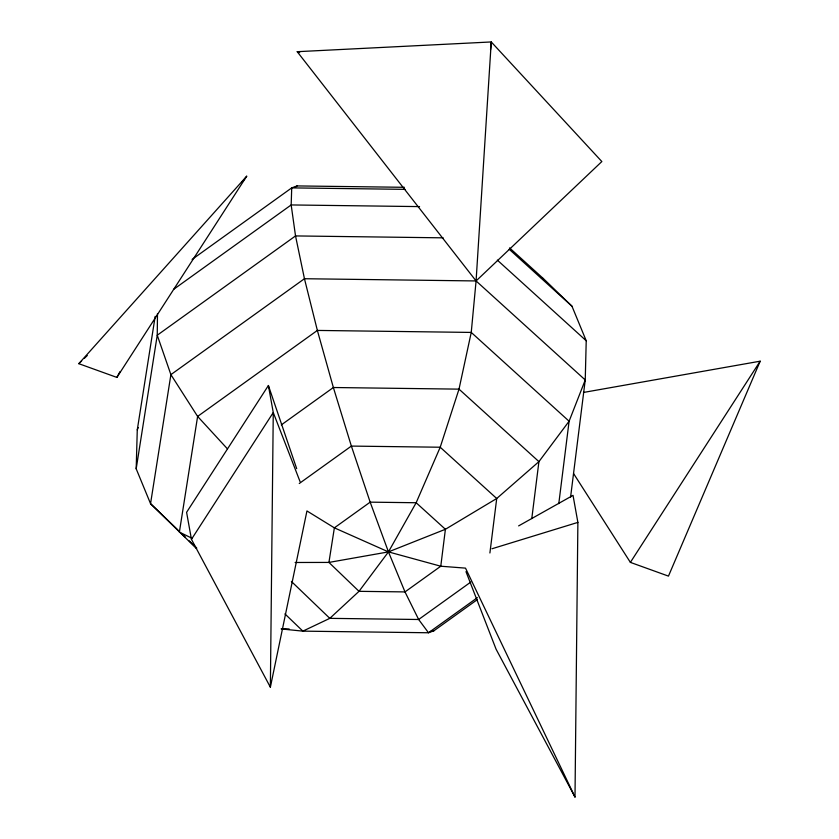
<?xml version="1.0" encoding="UTF-8"?>
<svg xmlns="http://www.w3.org/2000/svg" width="839" height="839" viewBox="0 0 839 839"><rect width="100%" height="100%" fill="white"/><g stroke="black" fill="none" stroke-linecap="round" stroke-linejoin="round"><path stroke-width="1.26" d="M157.48 313.576L157.25 335.222L136.191 468.812L150.548 503.673L196.305 548.381M270.368 687.193L273.262 412.536L268.396 385.51L186.594 512.314L191.449 539.341L270.368 687.193L306.948 510.951L334.373 527.846L388.457 551.894L440.779 566.22L465.509 568.129L574.998 797.05L577.882 522.393L573.027 495.367L518.628 525.896M509.546 247.904L543.462 278.674L571.967 306.204L586.22 340.76L585.244 379.983L570.593 497.034M136.191 468.812L137.271 429.883L155.184 316.334M490.532 49.753L491.255 41.95L297.216 51.693L476.08 280.95L585.244 379.983L569.104 421.22L558.795 503.61M489.903 552.985L496.719 498.502L538.921 461.639L569.104 421.22L471.245 332.422L317.362 330.43L197.616 416.427L179.378 532.115L192.005 538.25M531.79 518.565L538.921 461.639L459.006 389.139L333.366 387.513L281.296 424.912M137.271 429.883L138.246 427.512M583.462 392.453L760.186 361.19L668.463 576.12L630.383 562.382L573.624 473.636M116.894 377.414L246.697 176.221L78.814 363.686L116.894 377.414L119.935 371.698M191.449 539.341L273.262 412.536L300.047 481.596M630.383 562.382L760.186 361.19M241.926 182.462L246.697 176.221M78.814 363.686L81.635 360.959M84.456 358.243L87.277 355.516M192.1 259.419L291.72 187.884L297.09 185.922L404.408 187.307M294.971 187.454L297.09 185.922M173.516 289.434L291.175 204.947L419.573 206.604M299.261 483.505L351.373 446.086L440.213 447.229L496.719 498.502L445.404 529.283L388.457 551.894L328.93 562.424L295.118 562.487M470.773 582.077L418.651 619.497L329.811 618.353L302.869 631.138L281.285 628.946M477.401 597.662L428.509 632.763L302.869 631.138L284.924 613.896M405.164 189.352L291.72 187.884L291.175 204.947L295.527 235.927L304.452 278.726L317.362 330.43L333.366 387.513L351.373 446.086L370.167 502.152L388.457 551.894L404.996 591.914L418.651 619.497L428.509 632.763L433.889 630.802L477.339 599.602M491.958 548.769L577.882 522.393M443.16 237.836L295.527 235.927L157.25 335.222L170.894 374.634L197.616 416.427L227.495 448.917M281.317 628.831L289.14 628.935M431.288 630.771L433.889 630.802M297.216 51.693L299.67 52.574M541.082 277.583L543.462 278.674M509.179 249.225L571.967 306.204M497.359 260.132L586.22 340.76M291.395 581.437L329.811 618.353L359.008 591.327L388.457 551.894L416.154 502.739L440.213 447.229L459.006 389.139L471.245 332.422L476.08 280.95L491.255 41.95L601.846 161.549L476.08 280.95L304.452 278.726L170.894 374.634L150.548 503.673L177.91 529.954M181.675 533.583L185.45 537.212M189.226 540.84L196.766 548.087M574.998 797.05L496.08 649.197L465.991 571.653M268.396 385.51L296.691 468.655M445.404 529.283L440.779 566.22L404.996 591.914L359.008 591.327L328.93 562.424L334.373 527.846L370.167 502.152L416.154 502.739L445.404 529.283"/></g></svg>
